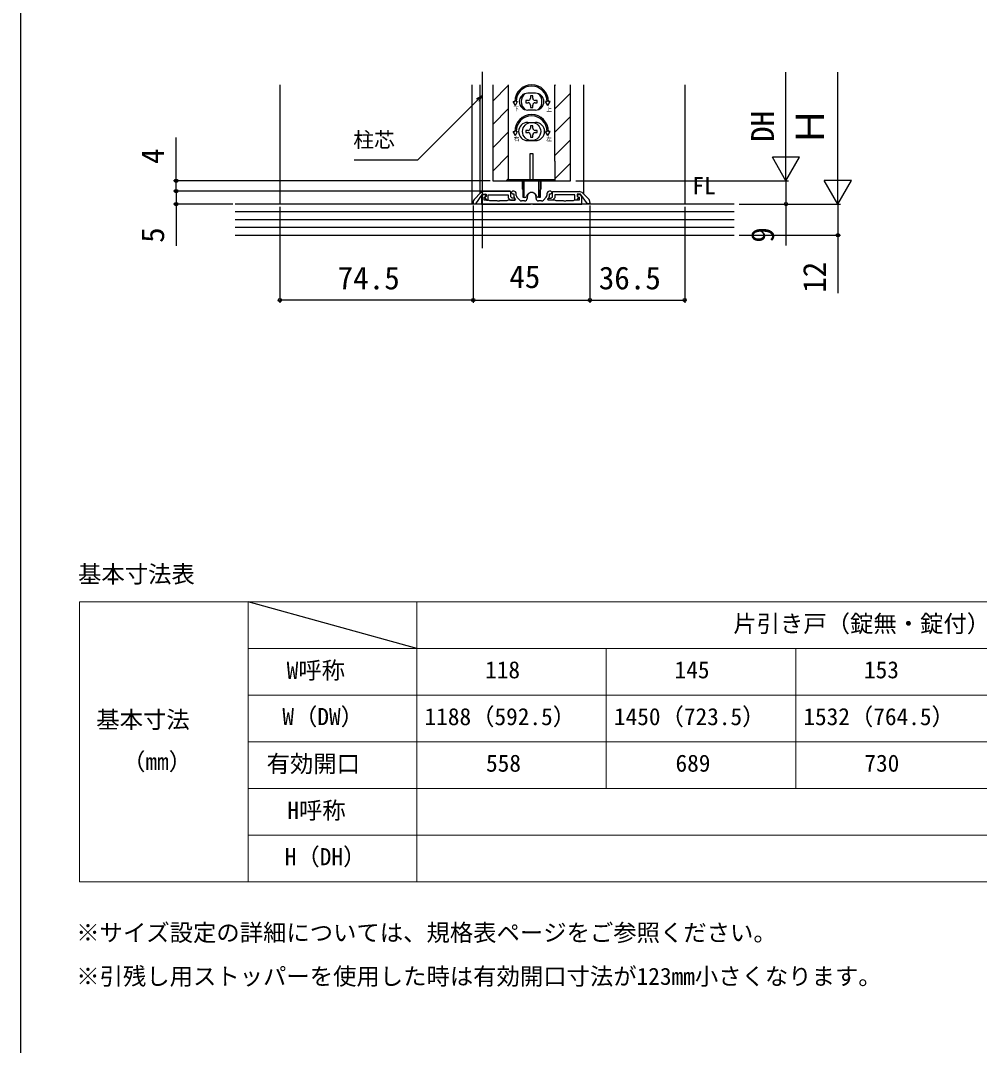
# Model space of a CAD drawing. Units: millimetres, scale not verified. Extents: x -525 to 525, y -783 to 779.
# Drawn here: x -525 to -155.4, y -384.6 to 10.5 of the extents above; entities that cross this region are included whole.
import ezdxf
from ezdxf.enums import TextEntityAlignment as Align

# ---------------------------------------------------------------- set-up
doc = ezdxf.new("R2010")
doc.units = ezdxf.units.MM
doc.header["$LTSCALE"] = 4
doc.layers.add('0-1_TABLE1', color=7, linetype='Continuous', lineweight=18)
for name, color, linetype in [('0-2_USER1', 3, 'Continuous'), ('0-3_YKK_11', 7, 'Continuous'), ('0-5_YKK_12', 2, 'Continuous'), ('0-6_YKK_13', 4, 'Continuous'), ('0-8_YKK_D', 6, 'Continuous'), ('0-9_YKK_ZWAK', 7, 'Continuous'), ('0-A_YSS_K', 3, 'Continuous')]:
    doc.layers.add(name, color=color, linetype=linetype)
doc.styles.add('ＭＳ ゴシック', font='')
doc.styles.get('ＭＳ ゴシック').set_extended_font_data('MS Gothic')

msp = doc.modelspace()

# ---------------------------------------------------------------- linework, layer by layer
at = {"layer": '0-1_TABLE1'}
for p, q in [((-502.213, -213.581), (211.787, -213.581)), ((-502.213, -213.581), (-502.213, -321.581)), ((-437.213, -213.581), (-437.213, -321.581)), ((-372.213, -213.581), (-372.213, -321.581)), ((-437.213, -231.581), (211.787, -231.581)), ((-299.213, -231.581), (-299.213, -285.581)), ((-226.213, -231.581), (-226.213, -285.581)), ((-437.213, -249.581), (211.787, -249.581)), ((-437.213, -267.581), (211.787, -267.581)), ((-437.213, -285.581), (211.787, -285.581)), ((-437.213, -303.581), (211.787, -303.581)), ((-502.213, -321.581), (211.787, -321.581))]:
    msp.add_line(p, q, dxfattribs=at)
at = {"layer": '0-3_YKK_11'}
for p, q in [((-347.787, -56.084), (-349.915, -58.213)), ((-347.301, -57.698), (-347.301, -60.3)), ((-336.001, -55.498), (-346.373, -55.498)), ((-333.901, -56.92), (-333.901, -56.3)), ((-332.599, -58.764), (-333.648, -57.584)), ((-330.701, -59.1), (-331.851, -59.1)), ((-329.701, -57.5), (-329.701, -58.1)), ((-326.301, -58.1), (-326.301, -57.5)), ((-324.15, -59.1), (-325.301, -59.1)), ((-322.353, -57.584), (-323.402, -58.764)), ((-322.101, -56.3), (-322.101, -56.92)), ((-320, -55.498), (-309.629, -55.498)), ((-308.214, -56.084), (-306.086, -58.213)), ((-372.213, -231.581), (-437.213, -213.581))]:
    msp.add_line(p, q, dxfattribs=at)
for points in [[(-334.901, -55.3), (-335.401, -55.3), (-335.901, -55.8), (-335.401, -56.3), (-334.901, -56.3), (-334.901, -56.92)], [(-321.101, -56.92), (-321.101, -56.3), (-320.601, -56.3), (-320.101, -55.8), (-320.601, -55.3), (-321.101, -55.3)], [(-350.501, -59.627), (-350.501, -60.198), (-349.501, -60.198), (-346.901, -56.498), (-345.501, -56.498), (-345.501, -57.406), (-346.169, -57.65), (-345.365, -58.798), (-344.701, -58.798), (-344.701, -56.698), (-337.001, -56.698), (-337.001, -57.881), (-336.084, -58.798), (-334.401, -58.798), (-334.401, -57.998), (-335.47, -57.998), (-336.001, -57.467), (-336.001, -55.498)], [(-347.301, -60.3), (-328.459, -60.3), (-328.276, -60.18), (-327.726, -60.18), (-327.542, -60.3), (-308.701, -60.3), (-308.701, -57.698)], [(-334.395, -58.249), (-334.239, -58.424), (-334.408, -58.8), (-337.001, -58.8), (-337.26, -58.95), (-337.52, -59.1), (-340.342, -59.1), (-340.526, -59.22), (-341.076, -59.22), (-341.259, -59.1), (-344.081, -59.1), (-344.341, -58.95), (-344.601, -58.8), (-346.301, -58.8), (-346.301, -57.628), (-345.616, -57.379), (-345.958, -56.44), (-346.577, -56.665)], [(-309.424, -56.665), (-310.043, -56.44), (-310.385, -57.379), (-309.701, -57.628), (-309.701, -58.8), (-311.401, -58.8), (-311.66, -58.95), (-311.92, -59.1), (-314.742, -59.1), (-314.926, -59.22), (-315.476, -59.22), (-315.659, -59.1), (-318.481, -59.1), (-318.741, -58.95), (-319.001, -58.8), (-321.593, -58.8), (-321.762, -58.424), (-321.606, -58.249)], [(-305.5, -59.627), (-305.5, -60.198), (-306.5, -60.198), (-309.1, -56.498), (-310.5, -56.498), (-310.5, -57.406), (-309.832, -57.65), (-310.637, -58.798), (-311.3, -58.798), (-311.3, -56.698), (-319, -56.698), (-319, -57.881), (-319.917, -58.798), (-321.6, -58.798), (-321.6, -57.998), (-320.532, -57.998), (-320, -57.467), (-320, -55.498)]]:
    msp.add_lwpolyline(points, dxfattribs=at)
for centre, radius, start, end in [((-334.901, -56.3), 1, 0.00001, 89.99999), ((-321.101, -56.3), 1, 90.00001, 179.99999), ((-348.501, -59.627), 2, 135.00001, 180), ((-346.373, -57.498), 2, 90, 134.99999), ((-346.201, -57.698), 1.1, 110.00001, 179.99998), ((-332.901, -56.92), 2, 180.00001, 221.63353), ((-332.901, -56.92), 1, 180.00003, 221.63355), ((-331.851, -58.1), 1, 221.63354, 270), ((-330.701, -58.1), 1, 270.00001, 359.99999), ((-328.001, -57.5), 1.7, 359.99999, 180.00001), ((-325.301, -58.1), 1, 180.00001, 269.99999), ((-324.15, -58.1), 1, 270, 318.36646), ((-323.101, -56.92), 1, 318.36645, 359.99997), ((-323.101, -56.92), 2, 318.36647, 359.99999), ((-309.629, -57.498), 2, 45.00001, 90), ((-309.801, -57.698), 1.1, 0.00002, 69.99999), ((-307.5, -59.627), 2, 360, 44.99999)]:
    msp.add_arc(centre, radius, start, end, dxfattribs=at)
at = {"layer": '0-5_YKK_12'}
for p, q in [((-346.974, -77.3), (-346.968, -9.31)), ((-425, -14.3), (-425, -60.3)), ((-351, -14.313), (-351, -60.3)), ((-348, -14.313), (-348, -56.298)), ((-343.001, -14.313), (-343.001, -51.3)), ((-343.001, -20.623), (-337.001, -14.623)), ((-319.001, -14.584), (-318.729, -14.313)), ((-308, -14.313), (-308, -56.299)), ((-269, -14.313), (-269, -60.3)), ((-319.001, -23.564), (-313.001, -17.564)), ((-343.001, -29.604), (-337.001, -23.604)), ((-319.001, -32.544), (-313.001, -26.544)), ((-343.001, -38.584), (-337.001, -32.584)), ((-319.001, -41.525), (-313.001, -35.525)), ((-343.001, -47.564), (-337.001, -41.564)), ((-319.001, -50.505), (-313.001, -44.505)), ((-337.756, -51.3), (-337.001, -50.544))]:
    msp.add_line(p, q, dxfattribs=at)
msp.add_lwpolyline([(-343.001, -51.3), (-313.001, -51.3), (-313.001, -14.313)], dxfattribs=at)
at = {"layer": '0-6_YKK_13'}
for p, q in [((-337.001, -14.3), (-337.001, -43.8)), ((-319.001, -43.8), (-319.001, -14.3)), ((-326.501, -17.55), (-329.501, -17.55)), ((-328.441, -18.6), (-328.441, -19.48)), ((-327.561, -18.6), (-328.441, -18.6)), ((-327.561, -19.48), (-327.561, -18.6)), ((-335.117, -20.8), (-334.501, -20.8)), ((-334.251, -22.3), (-335.117, -20.8)), ((-334.251, -22.3), (-333.385, -20.8)), ((-334.001, -20.8), (-333.385, -20.8)), ((-329.321, -20.36), (-330.201, -20.36)), ((-330.201, -20.36), (-330.201, -21.24)), ((-330.201, -21.24), (-329.321, -21.24)), ((-328.441, -22.12), (-328.441, -23)), ((-328.441, -23), (-327.561, -23)), ((-327.561, -23), (-327.561, -22.12)), ((-325.801, -20.36), (-326.681, -20.36)), ((-326.681, -21.24), (-325.801, -21.24)), ((-325.801, -21.24), (-325.801, -20.36)), ((-322.001, -20.8), (-322.617, -20.8)), ((-321.751, -22.3), (-322.617, -20.8)), ((-326.501, -24.05), (-329.501, -24.05)), ((-329.501, -28.8), (-326.501, -28.8)), ((-328.441, -30.1), (-328.441, -30.98)), ((-327.561, -30.1), (-328.441, -30.1)), ((-327.561, -30.98), (-327.561, -30.1)), ((-335.117, -32.3), (-334.501, -32.3)), ((-334.251, -33.8), (-335.117, -32.3)), ((-334.251, -33.8), (-333.385, -32.3)), ((-334.001, -32.3), (-333.385, -32.3)), ((-329.321, -31.86), (-330.201, -31.86)), ((-330.201, -31.86), (-330.201, -32.74)), ((-330.201, -32.74), (-329.321, -32.74)), ((-328.441, -33.62), (-328.441, -34.5)), ((-328.441, -34.5), (-327.561, -34.5)), ((-327.561, -34.5), (-327.561, -33.62)), ((-325.801, -31.86), (-326.681, -31.86)), ((-326.681, -32.74), (-325.801, -32.74)), ((-325.801, -32.74), (-325.801, -31.86)), ((-321.751, -33.8), (-322.617, -32.3)), ((-322.001, -32.3), (-322.617, -32.3)), ((-321.751, -33.8), (-320.885, -32.3)), ((-320.885, -32.3), (-321.501, -32.3)), ((-329.501, -35.8), (-326.501, -35.8)), ((-328.501, -40.8), (-327.501, -40.8)), ((-328.501, -51), (-328.501, -40.8)), ((-327.501, -40.8), (-327.501, -51)), ((-337.001, -43.8), (-337.001, -51.3)), ((-337.001, -50.8), (-319.001, -50.8)), ((-331.501, -54.548), (-331.501, -51.3)), ((-331.251, -57.8), (-331.251, -51.3)), ((-330.851, -57.8), (-330.851, -51.3)), ((-327.501, -51), (-328.501, -51)), ((-325.151, -57.8), (-325.151, -51.3)), ((-324.501, -51.3), (-324.501, -54.548)), ((-331.253, -54.844), (-331.251, -54.844)), ((-331.251, -54.8), (-331.251, -57.8)), ((-324.751, -57.8), (-324.751, -54.8)), ((-324.751, -54.844), (-324.748, -54.844)), ((-330.851, -57.8), (-331.251, -57.8)), ((-330.851, -57.8), (-330.231, -57.574)), ((-325.151, -57.8), (-325.77, -57.574))]:
    msp.add_line(p, q, dxfattribs=at)
for points in [[(-321.751, -22.3), (-320.885, -20.8), (-321.501, -20.8)], [(-319.001, -43.8), (-319.001, -51.3), (-337.001, -51.3)], [(-324.751, -51.3), (-324.751, -57.8), (-325.151, -57.8)]]:
    msp.add_lwpolyline(points, dxfattribs=at)
msp.add_circle((-328.001, -32.3), 3.5, dxfattribs=at)
for centre, radius, start, end in [((-328.001, -20.8), 6.5, 0, 180), ((-328.001, -20.8), 6, 0, 180), ((-329.501, -20.8), 3.25, 90, 270), ((-328.001, -20.8), 4, 129.83844, 230.16156), ((-329.321, -19.48), 0.88, 270, 0), ((-326.681, -19.48), 0.88, 180, 270), ((-326.501, -20.8), 3.25, 270, 90), ((-328.001, -20.8), 4, 309.83844, 50.16156), ((-329.321, -22.12), 0.88, 0, 90), ((-326.681, -22.12), 0.88, 90, 180), ((-328.001, -32.3), 6.5, 0, 180), ((-328.001, -32.3), 6, 0, 180), ((-329.501, -32.3), 3.5, 90, 270), ((-329.321, -30.98), 0.88, 270, 0), ((-326.681, -30.98), 0.88, 180, 270), ((-326.501, -32.3), 3.5, 270, 90), ((-329.321, -33.62), 0.88, 0, 90), ((-326.681, -33.62), 0.88, 90, 180), ((-331.201, -54.548), 0.3, 180, 260), ((-324.801, -54.548), 0.3, 280, 0), ((-330.402, -57.105), 0.5, 290, 343.84988), ((-328.001, -57.8), 2, 16.15012, 163.84988), ((-325.599, -57.105), 0.5, 196.15012, 250)]:
    msp.add_arc(centre, radius, start, end, dxfattribs=at)
at = {"layer": '0-8_YKK_D'}
for p, q in [((-229.95, -40.8), (-229.95, -9.454)), ((-209.95, -49.8), (-209.95, -9.454)), ((-465, -51.3), (-465, -34.632)), ((-229.95, -51.3), (-229.95, -33.113)), ((-229.95, -51.3), (-235.2, -42.207)), ((-224.7, -42.207), (-235.2, -42.207)), ((-229.95, -51.3), (-224.7, -42.207)), ((-209.95, -60.3), (-209.95, -42.113)), ((-344.001, -51.3), (-466, -51.3)), ((-465, -55.3), (-465, -51.3)), ((-311.001, -51.3), (-228.95, -51.3)), ((-266, -51.3), (-228.95, -51.3)), ((-209.95, -60.3), (-215.2, -51.207)), ((-204.7, -51.207), (-215.2, -51.207)), ((-209.95, -60.3), (-204.7, -51.207)), ((-336.401, -55.3), (-466, -55.3)), ((-336.401, -55.3), (-466, -55.3)), ((-465, -55.3), (-465, -57.85)), ((-443.213, -60.3), (-466, -60.3)), ((-425, -61.3), (-425, -98.3)), ((-350.501, -60.898), (-350.501, -98.3)), ((-350.501, -60.898), (-350.501, -98.3)), ((-305.5, -60.898), (-305.5, -98.3)), ((-305.5, -60.898), (-305.5, -98.3)), ((-269, -61.3), (-269, -98.3)), ((-247.95, -60.3), (-228.95, -60.3)), ((-247.95, -60.3), (-208.95, -60.3)), ((-247.95, -60.3), (-208.95, -60.3)), ((-247.95, -72.3), (-208.95, -72.3)), ((-350.501, -97.3), (-425, -97.3)), ((-350.501, -97.3), (-305.5, -97.3)), ((-305.5, -97.3), (-269, -97.3))]:
    msp.add_line(p, q, dxfattribs=at)
for points in [[(-347, -18.442), (-348.803, -20.245), (-371.976, -43.418), (-396.368, -43.418)], [(-349.286, -19.762), (-347, -18.442), (-348.32, -20.728)], [(-229.95, -51.3), (-229.95, -60.3), (-229.95, -76.218)], [(-465, -55.3), (-465, -60.3), (-465, -76.355)], [(-209.95, -60.3), (-209.95, -72.3), (-209.95, -94.659)]]:
    msp.add_lwpolyline(points, dxfattribs=at)
for centre in [(-465, -51.3), (-465, -55.3), (-465, -55.3), (-465, -60.3), (-229.95, -60.3), (-209.95, -72.3), (-425, -97.3), (-350.501, -97.3), (-350.501, -97.3), (-305.5, -97.3), (-305.5, -97.3), (-269, -97.3)]:
    msp.add_circle(centre, 0.637, dxfattribs=at)
at = {"layer": '0-9_YKK_ZWAK'}
msp.add_line((-525, 746.7), (-525, -783.3), dxfattribs=at)
at = {"layer": '0-A_YSS_K'}
for p, q in [((-249.95, -60.3), (-442.213, -60.3)), ((-249.95, -63.3), (-442.213, -63.3)), ((-249.95, -66.3), (-442.213, -66.3)), ((-249.95, -69.3), (-442.213, -69.3)), ((-442.213, -72.3), (-308.001, -72.3)), ((-313.201, -72.3), (-249.95, -72.3))]:
    msp.add_line(p, q, dxfattribs=at)

# ---------------------------------------------------------------- texts
at = {"layer": '0-1_TABLE1', "style": 'ＭＳ ゴシック'}
for s, p in [('片引き戸（錠無・錠付）', (-250.258, -227.286)), ('W呼称', (-422.406, -245.286)), ('118', (-345.915, -245.081)), ('145', (-272.889, -245.081)), ('153', (-199.889, -245.081)), ('基本寸法', (-495.793, -264.274)), ('W（DW）', (-424.068, -263.132)), ('1188（592.5）', (-369.258, -263.132)), ('1450（723.5）', (-296.258, -263.132)), ('1532（764.5）', (-223.258, -263.132)), ('（mm）', (-485.847, -280.451)), ('有効開口', (-430.128, -281.311)), ('558', (-345.557, -281.081)), ('689', (-272.531, -281.081)), ('730', (-199.736, -281.081)), ('H呼称', (-422.151, -299.286)), ('H（DH）', (-423.148, -317.132))]:
    msp.add_text(s, height=6.598, dxfattribs=at).set_placement(p, align=Align.BOTTOM_LEFT)
at = {"layer": '0-2_USER1', "style": 'ＭＳ ゴシック'}
for s, p in [('FL', (-266.023, -58.481)), ('基本寸法表', (-502.827, -208.218)), ('※サイズ設定の詳細については、規格表ページをご参照ください。', (-503.515, -346.401)), ('※引残し用ストッパーを使用した時は有効開口寸法が123mm小さくなります。', (-503.515, -363.242))]:
    msp.add_text(s, height=6.598, dxfattribs=at).set_placement(p, align=Align.BOTTOM_LEFT)
at = {"layer": '0-6_YKK_13', "style": 'ＭＳ ゴシック'}
for s, p in [('下', (-335.03, -24.844)), ('上', (-322.356, -25.013)), ('右', (-334.921, -36.368)), ('左', (-322.38, -36.404))]:
    msp.add_text(s, height=1.558, dxfattribs=at).set_placement(p, align=Align.BOTTOM_LEFT)
at = {"layer": '0-8_YKK_D', "style": 'ＭＳ ゴシック'}
for s, height, p in [('DH', 8.798, (-231.95, -36.343)), ('Ｈ', 11, (-211.95, -37.979)), ('4', 8.798, (-467, -44.814)), ('5', 8.798, (-467, -75.241)), ('9', 8.798, (-231.95, -75.173)), ('12', 8.798, (-211.95, -94.5))]:
    msp.add_text(s, height=height, rotation=90, dxfattribs=at).set_placement(p, align=Align.BOTTOM_LEFT)
for s, height, p in [('柱芯', 5.865, (-396.721, -40.206)), ('74.5', 8.798, (-402.75, -95.8)), ('45', 8.798, (-336.591, -95.3)), ('36.5', 8.798, (-302.114, -95.8))]:
    msp.add_text(s, height=height, dxfattribs=at).set_placement(p, align=Align.BOTTOM_LEFT)

doc.saveas('drawing.dxf')
